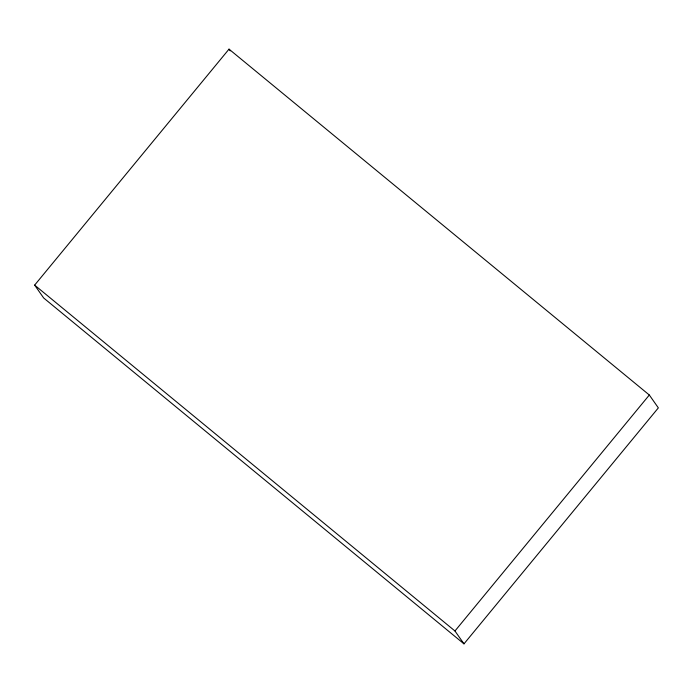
<?xml version="1.0" encoding="UTF-8"?>
<svg xmlns="http://www.w3.org/2000/svg" width="693" height="693" viewBox="0 0 693 693"><rect width="100%" height="100%" fill="white"/><g stroke="black" fill="none" stroke-linecap="round" stroke-linejoin="round"><path stroke-width="1.04" d="M34.65 285.118L229.019 49.142L649.324 395.01L658.35 407.882L463.981 643.858L43.676 297.99L34.65 285.118L454.954 630.985L463.981 643.858M454.954 630.985L649.324 395.01M229.019 49.142L230.223 50.858"/></g></svg>
